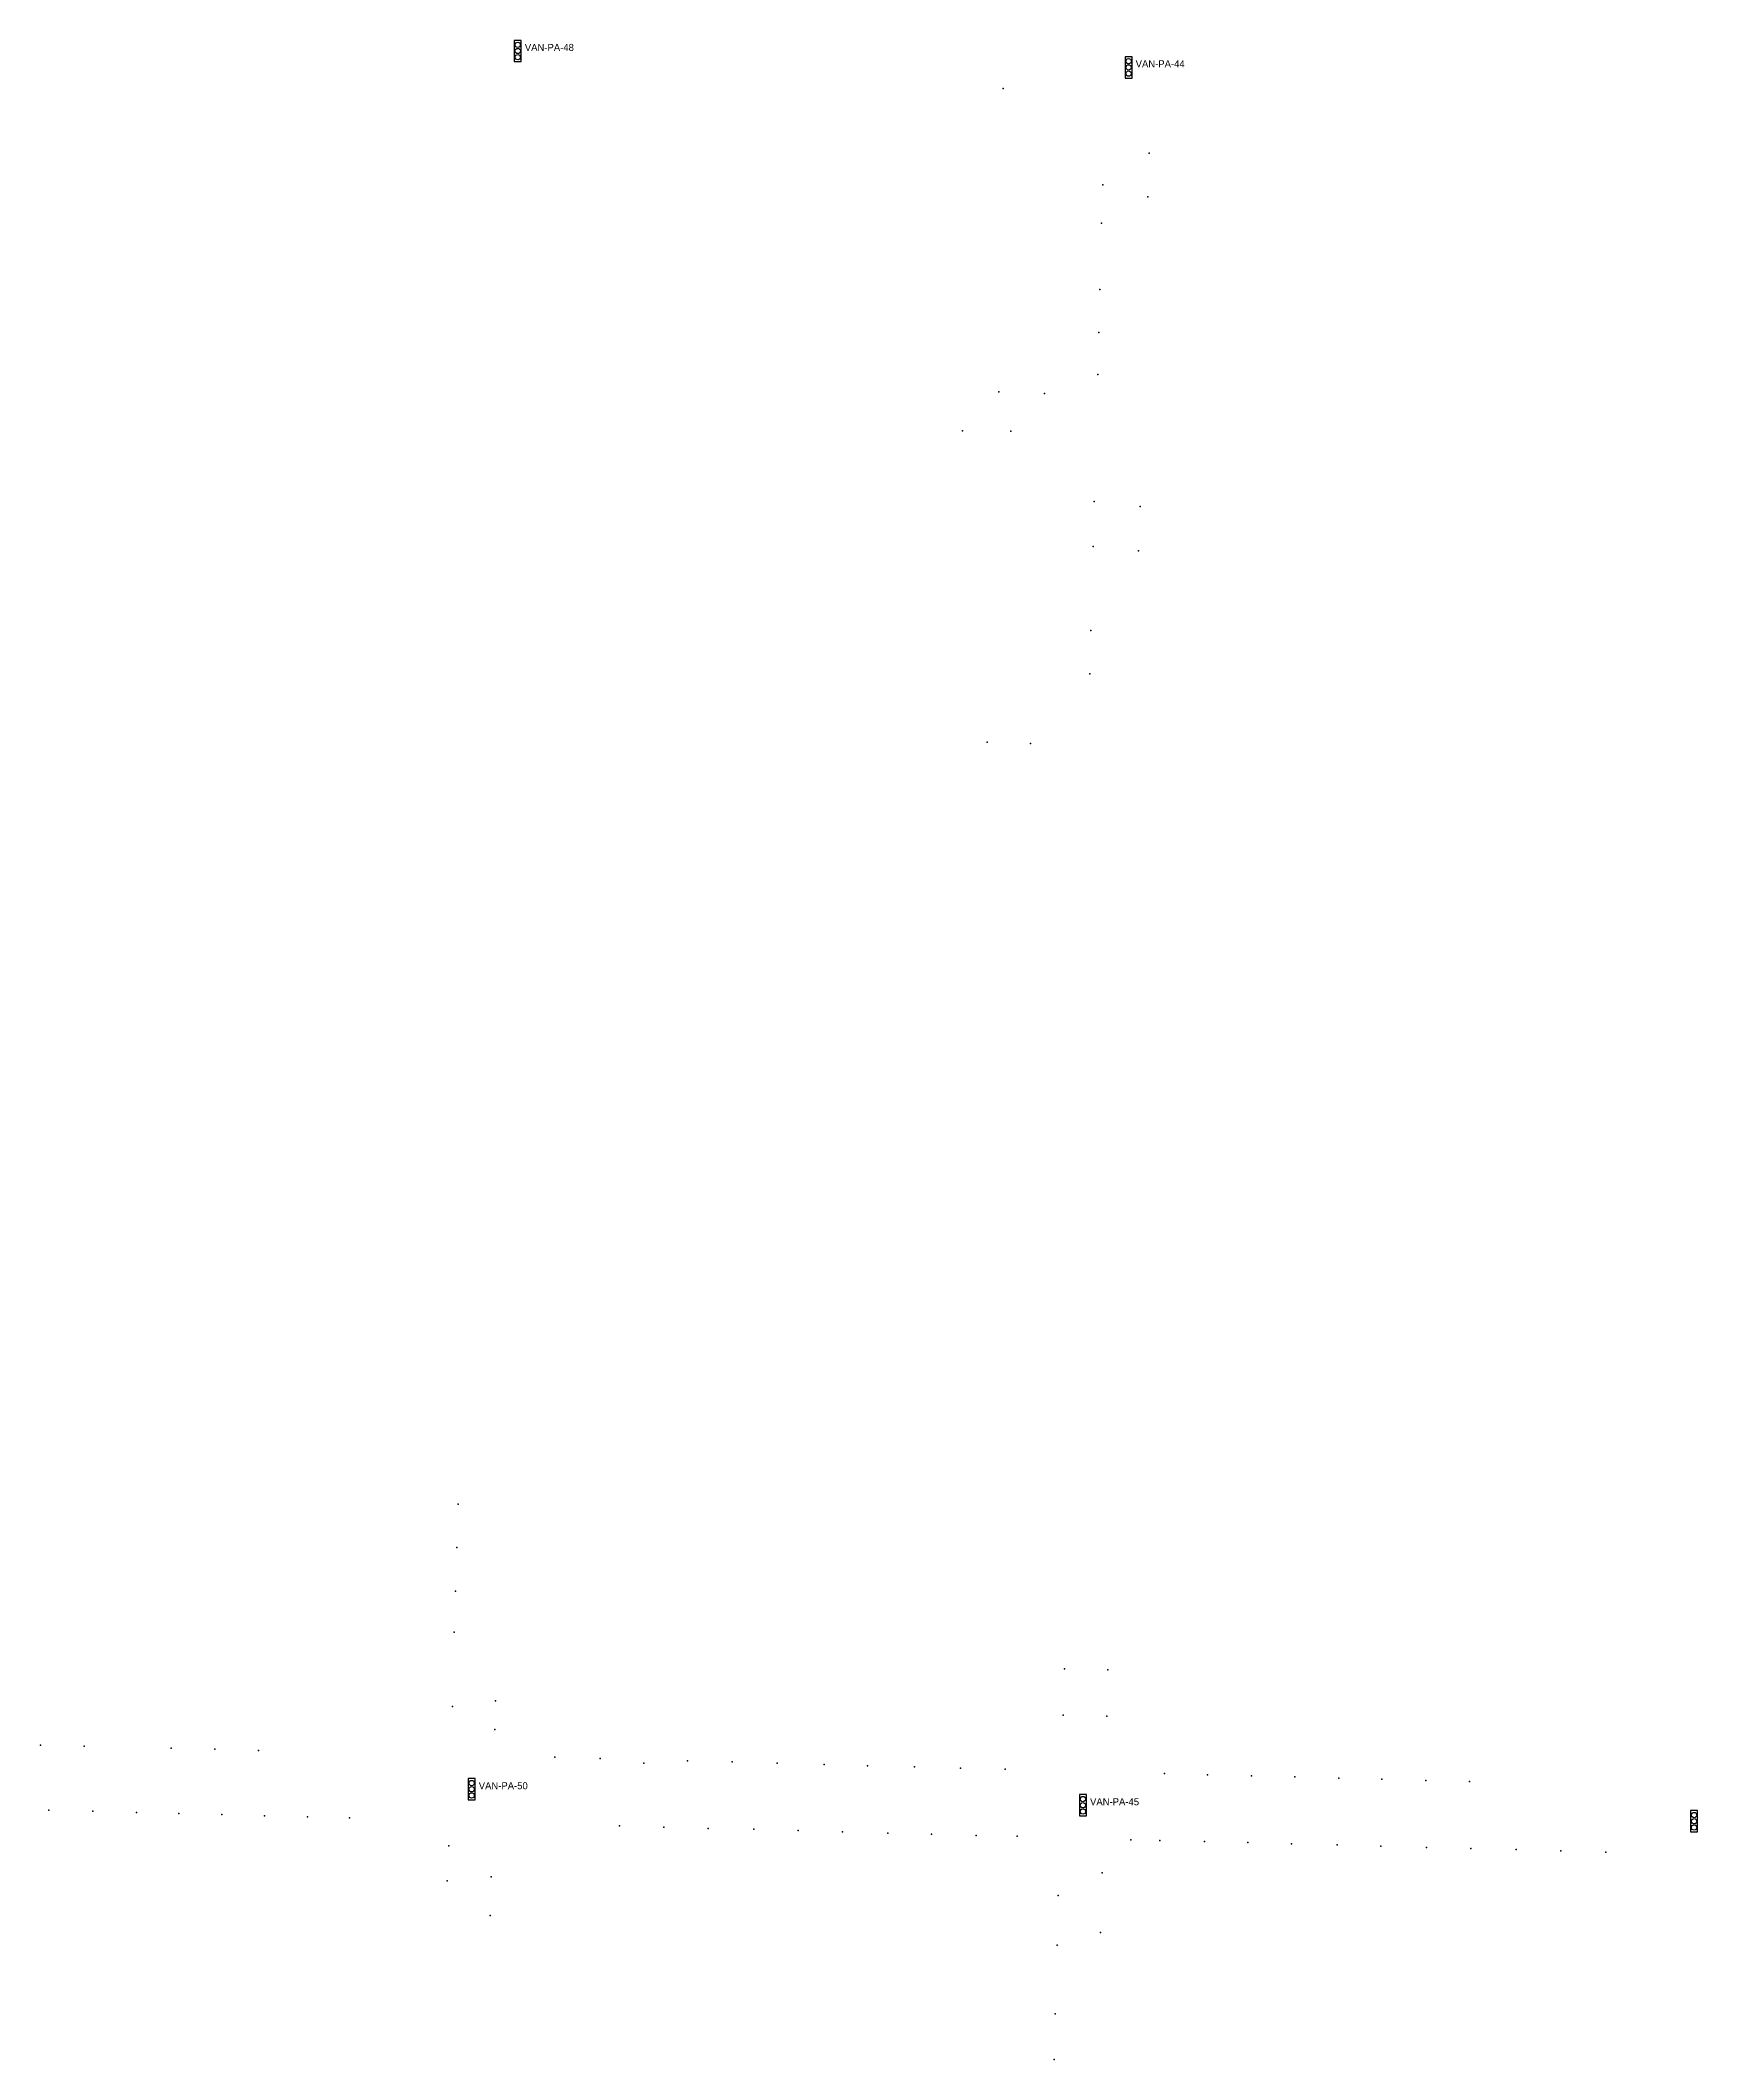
# Model space of a CAD drawing. Header units: inches. Extents: x 486474 to 494239, y 5455982 to 5460069.
# Drawn here: x 488420 to 488887, y 5457207 to 5457777 of the extents above; entities that cross this region are included whole.
import ezdxf

# ---------------------------------------------------------------- set-up
doc = ezdxf.new("R2010")
doc.units = ezdxf.units.IN
doc.header["$MEASUREMENT"] = 0
doc.layers.add('Parking Meters', color=10, linetype='Continuous')
doc.layers.add('Traffic Signals', color=10, linetype='Continuous')

msp = doc.modelspace()

# ---------------------------------------------------------------- linework, layer by layer
at = {"layer": 'Parking Meters', "color": 7}
for p in [(488691.59, 5457763.36), (488691.59, 5457763.36), (488732.75, 5457745.12), (488732.75, 5457745.12), (488719.64, 5457736.22), (488719.64, 5457736.22), (488732.39, 5457732.82), (488732.39, 5457732.82), (488719.31, 5457725.37), (488718.83, 5457706.7), (488718.83, 5457706.7), (488718.57, 5457694.49), (488718.57, 5457694.49), (488690.31, 5457677.77), (488690.31, 5457677.77), (488718.23, 5457682.69), (488703.19, 5457677.35), (488680.1, 5457666.78), (488680.1, 5457666.78), (488693.74, 5457666.67), (488693.74, 5457666.67), (488717.24, 5457646.9), (488717.24, 5457646.9), (488730.16, 5457645.46), (488730.16, 5457645.46), (488716.93, 5457634.13), (488716.93, 5457634.13), (488729.7, 5457632.99), (488729.7, 5457632.99), (488716.31, 5457610.48), (488716.31, 5457610.48), (488715.95, 5457598.21), (488715.95, 5457598.21), (488687.03, 5457578.93), (488687.03, 5457578.93), (488699.28, 5457578.6), (488699.28, 5457578.6), (488537.82, 5457364.04), (488537.82, 5457364.04), (488537.48, 5457351.8), (488537.48, 5457351.8), (488537.14, 5457339.49), (488537.14, 5457339.49), (488536.76, 5457327.88), (488708.88, 5457317.56), (488708.88, 5457317.56), (488721.09, 5457317.3), (488721.09, 5457317.3), (488548.42, 5457308.56), (488548.42, 5457308.56), (488536.21, 5457306.94), (488708.5, 5457304.53), (488708.5, 5457304.53), (488720.76, 5457304.21), (488720.76, 5457304.21), (488420.02, 5457296.06), (488420.02, 5457296.06), (488548.22, 5457300.45), (488432.4, 5457295.72), (488432.4, 5457295.72), (488456.87, 5457295.17), (488456.87, 5457295.17), (488469.25, 5457294.91), (488469.25, 5457294.91), (488481.53, 5457294.56), (488481.53, 5457294.56), (488565.15, 5457292.69), (488565.15, 5457292.69), (488577.94, 5457292.3), (488577.94, 5457292.3), (488590.23, 5457290.97), (488590.23, 5457290.97), (488602.54, 5457291.66), (488602.54, 5457291.66), (488615.12, 5457291.31), (488615.12, 5457291.31), (488627.81, 5457290.97), (488627.81, 5457290.97), (488641.05, 5457290.62), (488641.05, 5457290.62), (488653.27, 5457290.25), (488653.27, 5457290.25), (488666.52, 5457289.95), (488666.52, 5457289.95), (488679.5, 5457289.59), (488679.5, 5457289.59), (488692.12, 5457289.23), (488692.12, 5457289.23), (488737.01, 5457288.06), (488737.01, 5457288.06), (488749.19, 5457287.7), (488749.19, 5457287.7), (488761.57, 5457287.38), (488761.57, 5457287.38), (488773.82, 5457287.07), (488773.82, 5457287.07), (488786.2, 5457286.72), (488786.2, 5457286.72), (488798.38, 5457286.41), (488798.38, 5457286.41), (488810.71, 5457286.11), (488810.71, 5457286.11), (488823.05, 5457285.78), (488823.05, 5457285.78), (488422.41, 5457277.72), (488422.41, 5457277.72), (488434.83, 5457277.42), (488434.83, 5457277.42), (488447.13, 5457277.05), (488447.13, 5457277.05), (488459.05, 5457276.76), (488459.05, 5457276.76), (488471.21, 5457276.44), (488471.21, 5457276.44), (488483.24, 5457276.14), (488483.24, 5457276.14), (488495.37, 5457275.84), (488495.37, 5457275.84), (488507.24, 5457275.49), (488507.24, 5457275.49), (488583.32, 5457273.25), (488583.32, 5457273.25), (488535.19, 5457267.62), (488595.85, 5457272.89), (488595.85, 5457272.89), (488608.37, 5457272.55), (488608.37, 5457272.55), (488621.23, 5457272.32), (488621.23, 5457272.32), (488633.71, 5457271.94), (488633.71, 5457271.94), (488646.2, 5457271.57), (488646.2, 5457271.57), (488658.98, 5457271.24), (488658.98, 5457271.24), (488671.35, 5457270.89), (488671.35, 5457270.89), (488683.96, 5457270.54), (488683.96, 5457270.54), (488695.5, 5457270.34), (488727.53, 5457269.35), (488735.76, 5457269.16), (488735.76, 5457269.16), (488748.31, 5457268.83), (488748.31, 5457268.83), (488760.53, 5457268.54), (488760.53, 5457268.54), (488772.88, 5457268.22), (488772.88, 5457268.22), (488785.78, 5457267.93), (488785.78, 5457267.93), (488798.03, 5457267.51), (488798.03, 5457267.51), (488810.94, 5457267.18), (488810.94, 5457267.18), (488823.48, 5457266.92), (488823.48, 5457266.92), (488836.25, 5457266.59), (488836.25, 5457266.59), (488848.86, 5457266.22), (488848.86, 5457266.22), (488861.49, 5457265.84), (488861.49, 5457265.84), (488534.77, 5457257.78), (488534.77, 5457257.78), (488547.12, 5457258.92), (488719.44, 5457260.02), (488707.09, 5457253.6), (488707.09, 5457253.6), (488546.87, 5457248.02), (488546.87, 5457248.02), (488706.75, 5457239.57), (488719.01, 5457243.21), (488706.23, 5457220.26), (488706.23, 5457220.26), (488705.92, 5457207.33), (488705.92, 5457207.33)]:
    msp.add_point(p, dxfattribs=at)
at = {"layer": 'Traffic Signals', "color": 1}
for points in [[(488553.65, 5457770.94), (488555.65, 5457770.94), (488555.65, 5457776.94), (488553.65, 5457776.94)], [(488725.92, 5457766.32), (488727.92, 5457766.32), (488727.92, 5457772.32), (488725.92, 5457772.32)], [(488540.65, 5457280.59), (488542.65, 5457280.59), (488542.65, 5457286.59), (488540.65, 5457286.59)], [(488713.05, 5457276.08), (488715.05, 5457276.08), (488715.05, 5457282.08), (488713.05, 5457282.08)], [(488885.4, 5457271.57), (488887.4, 5457271.57), (488887.4, 5457277.57), (488885.4, 5457277.57)]]:
    msp.add_lwpolyline(points, close=True, dxfattribs=at)
for centre in [(488554.65, 5457775.69), (488554.65, 5457773.94), (488554.65, 5457772.19), (488726.92, 5457771.07), (488726.92, 5457769.32), (488726.92, 5457767.57), (488541.65, 5457285.34), (488541.65, 5457283.59), (488541.65, 5457281.84), (488714.05, 5457280.83), (488714.05, 5457279.08), (488714.05, 5457277.33), (488886.4, 5457276.32), (488886.4, 5457274.57), (488886.4, 5457272.82)]:
    msp.add_circle(centre, 0.75, dxfattribs=at)

# ---------------------------------------------------------------- texts
for s, p in [('VAN-PA-48', (488556.65, 5457773.94)), ('VAN-PA-44', (488728.92, 5457769.32)), ('VAN-PA-50', (488543.65, 5457283.59)), ('VAN-PA-45', (488716.05, 5457279.08))]:
    msp.add_text(s, height=2, dxfattribs=at).set_placement(p)

doc.saveas('drawing.dxf')
